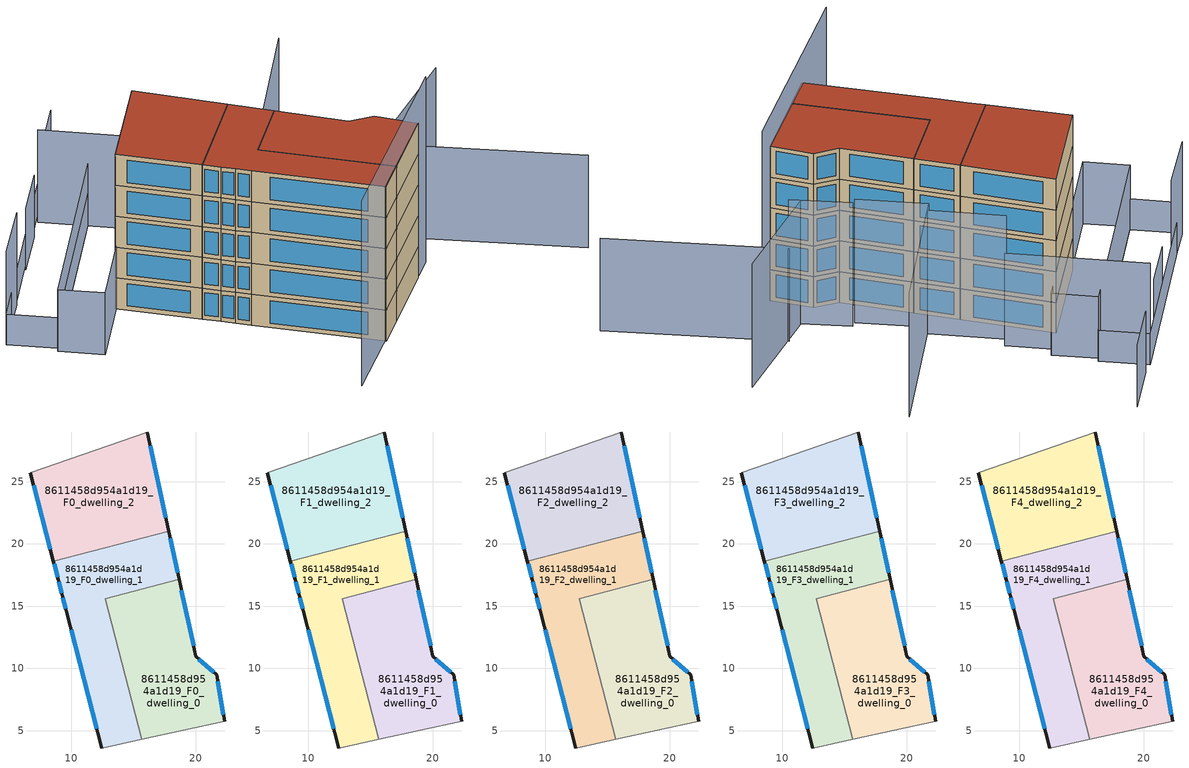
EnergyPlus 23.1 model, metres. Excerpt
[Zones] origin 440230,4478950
8611458d954a1d19_F0_dwelling_0
 floor ground (EU_floor_Construction): 18.68,17.14 20.03,10.95 21.7,9.46 22.34,5.74 15.68,4.29 12.74,15.6 z0
 wall outside (EU_wall_Construction): 22.34,5.74 21.7,9.46 20.03,10.95 18.68,17.14 z0:3
 wall adiabatic (EU_wall_Construction): 15.68,4.29 22.34,5.74 z0:3
 wall to 8611458d954a1d19_F0_dwelling_1 (EU_wall_Construction): 18.68,17.15 12.74,15.6 15.68,4.29 z0:3
 window (EU_Window_Construction): 19.84,11.81 18.87,16.29 / 21.46,9.67 20.26,10.74 / 22.25,6.25 21.78,8.94 z0.42:2.58
8611458d954a1d19_F0_dwelling_1
 floor ground (EU_floor_Construction): 17.85,21 18.68,17.14 12.74,15.6 15.68,4.29 12.47,3.59 9.62,14.61 9.29,15.85 8.97,17.11 8.59,18.59 z0
 wall outside (EU_wall_Construction): 8.59,18.59 8.97,17.11 9.29,15.85 9.62,14.61 12.47,3.59 / 18.68,17.14 17.85,21 z0:3
 wall adiabatic (EU_wall_Construction): 12.47,3.59 15.68,4.29 z0:3
 wall to 8611458d954a1d19_F0_dwelling_2 (EU_wall_Construction): 17.85,21 8.58,18.59 z0:3
 window (EU_Window_Construction): 10.02,13.08 12.08,5.12 / 9.34,15.68 9.57,14.78 / 9.02,16.94 9.25,16.03 / 8.64,18.39 8.92,17.32 / 18.57,17.68 17.96,20.46 z0.42:2.58
8611458d954a1d19_F0_dwelling_2
 floor ground (EU_floor_Construction): 16.11,28.99 17.85,21 8.59,18.59 6.73,25.7 z0
 wall outside (EU_wall_Construction): 6.73,25.7 8.59,18.59 / 17.85,21 16.11,28.99 z0:3
 wall adiabatic (EU_wall_Construction): 16.11,28.99 6.73,25.7 z0:3
 window (EU_Window_Construction): 6.99,24.71 8.33,19.58 / 17.61,22.11 16.35,27.88 z0.42:2.58
8611458d954a1d19_F1_dwelling_0
 floor to 8611458d954a1d19_F0_dwelling_0 (EU_floor_Construction): 18.68,17.14 20.03,10.95 21.7,9.46 22.34,5.74 15.68,4.29 12.74,15.6 z3
 wall outside (EU_wall_Construction): 22.34,5.74 21.7,9.46 20.03,10.95 18.68,17.14 z3:6
 wall adiabatic (EU_wall_Construction): 15.68,4.29 22.34,5.74 z3:6
 wall to 8611458d954a1d19_F1_dwelling_1 (EU_wall_Construction): 18.68,17.15 12.74,15.6 15.68,4.29 z3:6
 window (EU_Window_Construction): 19.84,11.81 18.87,16.29 / 21.46,9.67 20.26,10.74 / 22.25,6.25 21.78,8.94 z3.42:5.58
8611458d954a1d19_F1_dwelling_1
 floor to 8611458d954a1d19_F0_dwelling_1 (EU_floor_Construction): 17.85,21 18.68,17.14 12.74,15.6 15.68,4.29 12.47,3.59 9.62,14.61 9.29,15.85 8.97,17.11 8.58,18.59 z3
 wall outside (EU_wall_Construction): 8.59,18.59 8.97,17.11 9.29,15.85 9.62,14.61 12.47,3.59 / 18.68,17.14 17.85,21 z3:6
 wall adiabatic (EU_wall_Construction): 12.47,3.59 15.68,4.29 z3:6
 wall to 8611458d954a1d19_F1_dwelling_2 (EU_wall_Construction): 17.85,21 8.58,18.59 z3:6
 window (EU_Window_Construction): 10.02,13.08 12.08,5.12 / 9.34,15.68 9.57,14.78 / 9.02,16.94 9.25,16.03 / 8.64,18.39 8.92,17.32 / 18.57,17.68 17.96,20.46 z3.42:5.58
8611458d954a1d19_F1_dwelling_2
 floor to 8611458d954a1d19_F0_dwelling_2 (EU_floor_Construction): 16.11,28.99 17.85,21 8.58,18.59 6.73,25.7 z3
 wall outside (EU_wall_Construction): 6.73,25.7 8.59,18.59 / 17.85,21 16.11,28.99 z3:6
 wall adiabatic (EU_wall_Construction): 16.11,28.99 6.73,25.7 z3:6
 window (EU_Window_Construction): 6.99,24.71 8.33,19.58 / 17.61,22.11 16.35,27.88 z3.42:5.58
8611458d954a1d19_F2_dwelling_0
 floor to 8611458d954a1d19_F1_dwelling_0 (EU_floor_Construction): 18.68,17.14 20.03,10.95 21.7,9.46 22.34,5.74 15.68,4.29 12.74,15.6 z6
 wall outside (EU_wall_Construction): 22.34,5.74 21.7,9.46 20.03,10.95 18.68,17.14 z6:9
 wall adiabatic (EU_wall_Construction): 15.68,4.29 22.34,5.74 z6:9
 wall to 8611458d954a1d19_F2_dwelling_1 (EU_wall_Construction): 18.68,17.15 12.74,15.6 15.68,4.29 z6:9
 window (EU_Window_Construction): 19.84,11.81 18.87,16.29 / 21.46,9.67 20.26,10.74 / 22.25,6.25 21.78,8.94 z6.42:8.58
8611458d954a1d19_F2_dwelling_1
 floor to 8611458d954a1d19_F1_dwelling_1 (EU_floor_Construction): 17.85,21 18.68,17.14 12.74,15.6 15.68,4.29 12.47,3.59 9.62,14.61 9.29,15.85 8.97,17.11 8.58,18.59 z6
 wall outside (EU_wall_Construction): 8.59,18.59 8.97,17.11 9.29,15.85 9.62,14.61 12.47,3.59 / 18.68,17.14 17.85,21 z6:9
 wall adiabatic (EU_wall_Construction): 12.47,3.59 15.68,4.29 z6:9
 wall to 8611458d954a1d19_F2_dwelling_2 (EU_wall_Construction): 17.85,21 8.58,18.59 z6:9
 window (EU_Window_Construction): 10.02,13.08 12.08,5.12 / 9.34,15.68 9.57,14.78 / 9.02,16.94 9.25,16.03 / 8.64,18.39 8.92,17.32 / 18.57,17.68 17.96,20.46 z6.42:8.58
8611458d954a1d19_F2_dwelling_2
 floor to 8611458d954a1d19_F1_dwelling_2 (EU_floor_Construction): 16.11,28.99 17.85,21 8.58,18.59 6.73,25.7 z6
 wall outside (EU_wall_Construction): 6.73,25.7 8.59,18.59 / 17.85,21 16.11,28.99 z6:9
 wall adiabatic (EU_wall_Construction): 16.11,28.99 6.73,25.7 z6:9
 window (EU_Window_Construction): 6.99,24.71 8.33,19.58 / 17.61,22.11 16.35,27.88 z6.42:8.58
8611458d954a1d19_F3_dwelling_0
 floor to 8611458d954a1d19_F2_dwelling_0 (EU_floor_Construction): 18.68,17.14 20.03,10.95 21.7,9.46 22.34,5.74 15.68,4.29 12.74,15.6 z9
 wall outside (EU_wall_Construction): 22.34,5.74 21.7,9.46 20.03,10.95 18.68,17.14 z9:12
 wall adiabatic (EU_wall_Construction): 15.68,4.29 22.34,5.74 z9:12
 wall to 8611458d954a1d19_F3_dwelling_1 (EU_wall_Construction): 18.68,17.15 12.74,15.6 15.68,4.29 z9:12
 window (EU_Window_Construction): 19.84,11.81 18.87,16.29 / 21.46,9.67 20.26,10.74 / 22.25,6.25 21.78,8.94 z9.42:11.58
8611458d954a1d19_F3_dwelling_1
 floor to 8611458d954a1d19_F2_dwelling_1 (EU_floor_Construction): 17.85,21 18.68,17.14 12.74,15.6 15.68,4.29 12.47,3.59 9.62,14.61 9.29,15.85 8.97,17.11 8.58,18.59 z9
 wall outside (EU_wall_Construction): 8.59,18.59 8.97,17.11 9.29,15.85 9.62,14.61 12.47,3.59 / 18.68,17.14 17.85,21 z9:12
 wall adiabatic (EU_wall_Construction): 12.47,3.59 15.68,4.29 z9:12
 wall to 8611458d954a1d19_F3_dwelling_2 (EU_wall_Construction): 17.85,21 8.58,18.59 z9:12
 window (EU_Window_Construction): 10.02,13.08 12.08,5.12 / 9.34,15.68 9.57,14.78 / 9.02,16.94 9.25,16.03 / 8.64,18.39 8.92,17.32 / 18.57,17.68 17.96,20.46 z9.42:11.58
8611458d954a1d19_F3_dwelling_2
 floor to 8611458d954a1d19_F2_dwelling_2 (EU_floor_Construction): 16.11,28.99 17.85,21 8.58,18.59 6.73,25.7 z9
 wall outside (EU_wall_Construction): 6.73,25.7 8.59,18.59 / 17.85,21 16.11,28.99 z9:12
 wall adiabatic (EU_wall_Construction): 16.11,28.99 6.73,25.7 z9:12
 window (EU_Window_Construction): 6.99,24.71 8.33,19.58 / 17.61,22.11 16.35,27.88 z9.42:11.58
8611458d954a1d19_F4_dwelling_0
 floor to 8611458d954a1d19_F3_dwelling_0 (EU_floor_Construction): 18.68,17.14 20.03,10.95 21.7,9.46 22.34,5.74 15.68,4.29 12.74,15.6 z12
 wall outside (EU_wall_Construction): 22.34,5.74 21.7,9.46 20.03,10.95 18.68,17.14 z12:15
 wall adiabatic (EU_wall_Construction): 15.68,4.29 22.34,5.74 z12:15
 wall to 8611458d954a1d19_F4_dwelling_1 (EU_wall_Construction): 18.68,17.15 12.74,15.6 15.68,4.29 z12:15
 window (EU_Window_Construction): 19.84,11.81 18.87,16.29 / 21.46,9.67 20.26,10.74 / 22.25,6.25 21.78,8.94 z12.42:14.58
 roof outside (EU_roof_Construction): 22.34,5.74 21.7,9.46 20.03,10.95 18.68,17.14 12.74,15.6 15.68,4.29 z15
8611458d954a1d19_F4_dwelling_1
 floor to 8611458d954a1d19_F3_dwelling_1 (EU_floor_Construction): 17.85,21 18.68,17.14 12.74,15.6 15.68,4.29 12.47,3.59 9.62,14.61 9.29,15.85 8.97,17.11 8.58,18.59 z12
 wall outside (EU_wall_Construction): 8.59,18.59 8.97,17.11 9.29,15.85 9.62,14.61 12.47,3.59 / 18.68,17.14 17.85,21 z12:15
 wall adiabatic (EU_wall_Construction): 12.47,3.59 15.68,4.29 z12:15
 wall to 8611458d954a1d19_F4_dwelling_2 (EU_wall_Construction): 17.85,21 8.58,18.59 z12:15
 window (EU_Window_Construction): 10.02,13.08 12.08,5.12 / 9.34,15.68 9.57,14.78 / 9.02,16.94 9.25,16.03 / 8.64,18.39 8.92,17.32 / 18.57,17.68 17.96,20.46 z12.42:14.58
 roof outside (EU_roof_Construction): 15.68,4.29 12.74,15.6 18.68,17.14 17.85,21 8.59,18.59 8.97,17.11 9.29,15.85 9.62,14.61 12.47,3.59 z15
8611458d954a1d19_F4_dwelling_2
 floor to 8611458d954a1d19_F3_dwelling_2 (EU_floor_Construction): 16.11,28.99 17.85,21 8.58,18.59 6.73,25.7 z12
 wall outside (EU_wall_Construction): 6.73,25.7 8.59,18.59 / 17.85,21 16.11,28.99 z12:15
 wall adiabatic (EU_wall_Construction): 16.11,28.99 6.73,25.7 z12:15
 window (EU_Window_Construction): 6.99,24.71 8.33,19.58 / 17.61,22.11 16.35,27.88 z12.42:14.58
 roof outside (EU_roof_Construction): 17.85,21 16.11,28.99 6.73,25.7 8.59,18.59 z15
shading: 5.45,2.26 24.77,6.28 z0:18; 24.49,9.64 34.87,10.51 / 24.74,8.71 22.78,13.6 / 22.19,13.5 20.05,19.21 / 20.05,19.21 33.01,24.07 / 20.99,19.56 18.77,25.73 z0:12; 32.84,-4.57 27.18,10 / 19.71,26.07 15.67,37.43 / 3.52,33.15 -2.18,31.21 z0:9; 13.49,36.66 8.7,34.96 / 23.08,40.03 18.14,38.29 / -1.25,26.92 17.93,33.86 / 17.93,33.86 19.28,30.13 / 19.28,30.13 0.1,23.19 / 0.1,23.19 -1.25,26.92 z0:6; 18.32,33.99 -0.83,27.07 / -0.83,27.07 -2.29,31.11 / -2.29,31.11 16.86,38.03 / 16.86,38.03 18.32,33.99 z0:3
[Building]
EU S2 Campaign: North Axis=0; Terrain=City; Solar Distribution=FullExterior
[Site:Location]
Madrid: Latitude=40.5; Longitude=-3.5; Time Zone=1; Elevation=609
[SizingPeriod:WeatherFileDays]
AnnualSizingPeriod: Begin Month=1; Begin Day of Month=1; End Month=12; End Day of Month=31; Day of Week for Start Day=Monday; Use Weather File Daylight Saving Period=No; Use Weather File Rain and Snow Indicators=No
[MATERIAL]
EU_InternalMass_Material: Roughness=MediumRough; Thickness=0.1; Conductivity=1; Density=1800; Specific Heat=900; Thermal Absorptance=0.9; Solar Absorptance=0.7; Visible Absorptance=0.7
[MATERIAL:NOMASS] Roughness=MediumRough; Thermal Absorptance=0.9; Solar Absorptance=0.7; Visible Absorptance=0.7
Name | Thermal Resistance
EU_wall_NoMass | 1.60022
EU_roof_NoMass | 1.57597
EU_floor_NoMass | 0.470652
[WINDOWMATERIAL:SIMPLEGLAZINGSYSTEM]
EU_Window_SimpleGlazing: UFactor=3.28802; Solar Heat Gain Coefficient=0.85; Visible Transmittance=0.85
[CONSTRUCTION]
EU_wall_Construction: EU_wall_NoMass
EU_roof_Construction: EU_roof_NoMass
EU_floor_Construction: EU_floor_NoMass
EU_InternalMass_Construction: EU_InternalMass_Material
EU_Window_Construction: EU_Window_SimpleGlazing
[ZONE] Type=1; Multiplier=1; Ceiling Height=autocalculate; Floor Area=autocalculate; Part of Total Floor Area=Yes
Name | Volume
8611458d954a1d19_F0_dwelling_0 | 226.357
8611458d954a1d19_F1_dwelling_0; 8611458d954a1d19_F2_dwelling_0; 8611458d954a1d19_F3_dwelling_0; 8611458d954a1d19_F4_dwelling_0 | 226.356
8611458d954a1d19_F0_dwelling_1; 8611458d954a1d19_F1_dwelling_1; 8611458d954a1d19_F2_dwelling_1; 8611458d954a1d19_F3_dwelling_1; 8611458d954a1d19_F4_dwelling_1 | 226.354
8611458d954a1d19_F0_dwelling_2; 8611458d954a1d19_F1_dwelling_2; 8611458d954a1d19_F2_dwelling_2; 8611458d954a1d19_F3_dwelling_2; 8611458d954a1d19_F4_dwelling_2 | 226.372
[INTERNALMASS] Construction=EU_InternalMass_Construction
Name | Zone or ZoneList | Surface Area
8611458d954a1d19_F0_dwelling_0_EU_InternalMass | 8611458d954a1d19_F0_dwelling_0 | 75.4523
8611458d954a1d19_F0_dwelling_1_EU_InternalMass | 8611458d954a1d19_F0_dwelling_1 | 75.4514
8611458d954a1d19_F0_dwelling_2_EU_InternalMass | 8611458d954a1d19_F0_dwelling_2 | 75.4576
8611458d954a1d19_F1_dwelling_0_EU_InternalMass | 8611458d954a1d19_F1_dwelling_0 | 75.4523
8611458d954a1d19_F1_dwelling_1_EU_InternalMass | 8611458d954a1d19_F1_dwelling_1 | 75.4514
8611458d954a1d19_F1_dwelling_2_EU_InternalMass | 8611458d954a1d19_F1_dwelling_2 | 75.4576
8611458d954a1d19_F2_dwelling_0_EU_InternalMass | 8611458d954a1d19_F2_dwelling_0 | 75.4523
8611458d954a1d19_F2_dwelling_1_EU_InternalMass | 8611458d954a1d19_F2_dwelling_1 | 75.4514
8611458d954a1d19_F2_dwelling_2_EU_InternalMass | 8611458d954a1d19_F2_dwelling_2 | 75.4576
8611458d954a1d19_F3_dwelling_0_EU_InternalMass | 8611458d954a1d19_F3_dwelling_0 | 75.4523
8611458d954a1d19_F3_dwelling_1_EU_InternalMass | 8611458d954a1d19_F3_dwelling_1 | 75.4514
8611458d954a1d19_F3_dwelling_2_EU_InternalMass | 8611458d954a1d19_F3_dwelling_2 | 75.4576
8611458d954a1d19_F4_dwelling_0_EU_InternalMass | 8611458d954a1d19_F4_dwelling_0 | 75.4523
8611458d954a1d19_F4_dwelling_1_EU_InternalMass | 8611458d954a1d19_F4_dwelling_1 | 75.4514
8611458d954a1d19_F4_dwelling_2_EU_InternalMass | 8611458d954a1d19_F4_dwelling_2 | 75.4576
[OTHEREQUIPMENT] Fuel Type=Electricity; Design Level Calculation Method=Watts/Area; Power per Zone Floor Area=1; Fraction Latent=0; Fraction Radiant=0; Fraction Lost=0; Carbon Dioxide Generation Rate=0; EndUse Subcategory=EU_Step8_InternalGains
Name | Zone or ZoneList or Space or SpaceList | Schedule
EU_Step8_InternalGain_8611458d954a1d19_F0_dwelling_0_f000 | 8611458d954a1d19_F0_dwelling_0 | EU_Step8_GainSchedule_8611458d954a1d19_F0_dwelling_0_f000
EU_Step8_InternalGain_8611458d954a1d19_F0_dwelling_1_f000 | 8611458d954a1d19_F0_dwelling_1 | EU_Step8_GainSchedule_8611458d954a1d19_F0_dwelling_1_f000
EU_Step8_InternalGain_8611458d954a1d19_F0_dwelling_2_f000 | 8611458d954a1d19_F0_dwelling_2 | EU_Step8_GainSchedule_8611458d954a1d19_F0_dwelling_2_f000
EU_Step8_InternalGain_8611458d954a1d19_F1_dwelling_0_f000 | 8611458d954a1d19_F1_dwelling_0 | EU_Step8_GainSchedule_8611458d954a1d19_F1_dwelling_0_f000
EU_Step8_InternalGain_8611458d954a1d19_F1_dwelling_1_f000 | 8611458d954a1d19_F1_dwelling_1 | EU_Step8_GainSchedule_8611458d954a1d19_F1_dwelling_1_f000
EU_Step8_InternalGain_8611458d954a1d19_F1_dwelling_2_f000 | 8611458d954a1d19_F1_dwelling_2 | EU_Step8_GainSchedule_8611458d954a1d19_F1_dwelling_2_f000
EU_Step8_InternalGain_8611458d954a1d19_F2_dwelling_0_f000 | 8611458d954a1d19_F2_dwelling_0 | EU_Step8_GainSchedule_8611458d954a1d19_F2_dwelling_0_f000
EU_Step8_InternalGain_8611458d954a1d19_F2_dwelling_1_f000 | 8611458d954a1d19_F2_dwelling_1 | EU_Step8_GainSchedule_8611458d954a1d19_F2_dwelling_1_f000
EU_Step8_InternalGain_8611458d954a1d19_F2_dwelling_2_f000 | 8611458d954a1d19_F2_dwelling_2 | EU_Step8_GainSchedule_8611458d954a1d19_F2_dwelling_2_f000
EU_Step8_InternalGain_8611458d954a1d19_F3_dwelling_0_f000 | 8611458d954a1d19_F3_dwelling_0 | EU_Step8_GainSchedule_8611458d954a1d19_F3_dwelling_0_f000
EU_Step8_InternalGain_8611458d954a1d19_F3_dwelling_1_f000 | 8611458d954a1d19_F3_dwelling_1 | EU_Step8_GainSchedule_8611458d954a1d19_F3_dwelling_1_f000
EU_Step8_InternalGain_8611458d954a1d19_F3_dwelling_2_f000 | 8611458d954a1d19_F3_dwelling_2 | EU_Step8_GainSchedule_8611458d954a1d19_F3_dwelling_2_f000
EU_Step8_InternalGain_8611458d954a1d19_F4_dwelling_0_f000 | 8611458d954a1d19_F4_dwelling_0 | EU_Step8_GainSchedule_8611458d954a1d19_F4_dwelling_0_f000
EU_Step8_InternalGain_8611458d954a1d19_F4_dwelling_1_f000 | 8611458d954a1d19_F4_dwelling_1 | EU_Step8_GainSchedule_8611458d954a1d19_F4_dwelling_1_f000
EU_Step8_InternalGain_8611458d954a1d19_F4_dwelling_2_f000 | 8611458d954a1d19_F4_dwelling_2 | EU_Step8_GainSchedule_8611458d954a1d19_F4_dwelling_2_f000
[ZONEVENTILATION:DESIGNFLOWRATE] Schedule=EU_AlwaysOn; Design Flow Rate Calculation Method=AirChanges/Hour; Air Changes per Hour=0.480704; Ventilation Type=Natural; Fan Pressure Rise=0; Fan Total Efficiency=1; Constant Term Coefficient=1; Temperature Term Coefficient=0; Velocity Term Coefficient=0; Velocity Squared Term Coefficient=0; Minimum Indoor Temperature=-100; Maximum Indoor Temperature=100; Delta Temperature=-100; Minimum Outdoor Temperature=-100; Maximum Outdoor Temperature=100; Maximum Wind Speed=40
Name | Zone or ZoneList or Space or SpaceList
EU_ConstantAir_8611458d954a1d19_F0_dwelling_0 | 8611458d954a1d19_F0_dwelling_0
EU_ConstantAir_8611458d954a1d19_F0_dwelling_1 | 8611458d954a1d19_F0_dwelling_1
EU_ConstantAir_8611458d954a1d19_F0_dwelling_2 | 8611458d954a1d19_F0_dwelling_2
EU_ConstantAir_8611458d954a1d19_F1_dwelling_0 | 8611458d954a1d19_F1_dwelling_0
EU_ConstantAir_8611458d954a1d19_F1_dwelling_1 | 8611458d954a1d19_F1_dwelling_1
EU_ConstantAir_8611458d954a1d19_F1_dwelling_2 | 8611458d954a1d19_F1_dwelling_2
EU_ConstantAir_8611458d954a1d19_F2_dwelling_0 | 8611458d954a1d19_F2_dwelling_0
EU_ConstantAir_8611458d954a1d19_F2_dwelling_1 | 8611458d954a1d19_F2_dwelling_1
EU_ConstantAir_8611458d954a1d19_F2_dwelling_2 | 8611458d954a1d19_F2_dwelling_2
EU_ConstantAir_8611458d954a1d19_F3_dwelling_0 | 8611458d954a1d19_F3_dwelling_0
EU_ConstantAir_8611458d954a1d19_F3_dwelling_1 | 8611458d954a1d19_F3_dwelling_1
EU_ConstantAir_8611458d954a1d19_F3_dwelling_2 | 8611458d954a1d19_F3_dwelling_2
EU_ConstantAir_8611458d954a1d19_F4_dwelling_0 | 8611458d954a1d19_F4_dwelling_0
EU_ConstantAir_8611458d954a1d19_F4_dwelling_1 | 8611458d954a1d19_F4_dwelling_1
EU_ConstantAir_8611458d954a1d19_F4_dwelling_2 | 8611458d954a1d19_F4_dwelling_2
[HVACTEMPLATE:THERMOSTAT] Constant Heating Setpoint=20; Constant Cooling Setpoint=50
EU_HeatOnly_8611458d954a1d19_F0_dwelling_0; EU_HeatOnly_8611458d954a1d19_F0_dwelling_1; EU_HeatOnly_8611458d954a1d19_F0_dwelling_2; EU_HeatOnly_8611458d954a1d19_F1_dwelling_0; EU_HeatOnly_8611458d954a1d19_F1_dwelling_1; EU_HeatOnly_8611458d954a1d19_F1_dwelling_2; EU_HeatOnly_8611458d954a1d19_F2_dwelling_0; EU_HeatOnly_8611458d954a1d19_F2_dwelling_1; EU_HeatOnly_8611458d954a1d19_F2_dwelling_2; EU_HeatOnly_8611458d954a1d19_F3_dwelling_0; EU_HeatOnly_8611458d954a1d19_F3_dwelling_1; EU_HeatOnly_8611458d954a1d19_F3_dwelling_2; EU_HeatOnly_8611458d954a1d19_F4_dwelling_0; EU_HeatOnly_8611458d954a1d19_F4_dwelling_1; EU_HeatOnly_8611458d954a1d19_F4_dwelling_2
[HVACTEMPLATE:ZONE:IDEALLOADSAIRSYSTEM] System Availability Schedule=EU_AlwaysOn; Maximum Heating Supply Air Temperature=50; Minimum Cooling Supply Air Temperature=13; Maximum Heating Supply Air Humidity Ratio=0.0156; Minimum Cooling Supply Air Humidity Ratio=0.0077; Heating Limit=NoLimit; Cooling Limit=NoLimit; Heating Availability Schedule=EU_AlwaysOn; Cooling Availability Schedule=EU_CoolingOff; Dehumidification Control Type=ConstantSensibleHeatRatio; Cooling Sensible Heat Ratio=0.7; Dehumidification Setpoint=60; Humidification Control Type=None; Humidification Setpoint=30; Outdoor Air Method=None; Outdoor Air Flow Rate per Person=0.00944; Outdoor Air Flow Rate per Zone Floor Area=0; Outdoor Air Flow Rate per Zone=0; Demand Controlled Ventilation Type=None; Outdoor Air Economizer Type=NoEconomizer; Heat Recovery Type=None; Sensible Heat Recovery Effectiveness=0.7; Latent Heat Recovery Effectiveness=0.65
Name | Template Thermostat
8611458d954a1d19_F0_dwelling_0 | EU_HeatOnly_8611458d954a1d19_F0_dwelling_0
8611458d954a1d19_F0_dwelling_1 | EU_HeatOnly_8611458d954a1d19_F0_dwelling_1
8611458d954a1d19_F0_dwelling_2 | EU_HeatOnly_8611458d954a1d19_F0_dwelling_2
8611458d954a1d19_F1_dwelling_0 | EU_HeatOnly_8611458d954a1d19_F1_dwelling_0
8611458d954a1d19_F1_dwelling_1 | EU_HeatOnly_8611458d954a1d19_F1_dwelling_1
8611458d954a1d19_F1_dwelling_2 | EU_HeatOnly_8611458d954a1d19_F1_dwelling_2
8611458d954a1d19_F2_dwelling_0 | EU_HeatOnly_8611458d954a1d19_F2_dwelling_0
8611458d954a1d19_F2_dwelling_1 | EU_HeatOnly_8611458d954a1d19_F2_dwelling_1
8611458d954a1d19_F2_dwelling_2 | EU_HeatOnly_8611458d954a1d19_F2_dwelling_2
8611458d954a1d19_F3_dwelling_0 | EU_HeatOnly_8611458d954a1d19_F3_dwelling_0
8611458d954a1d19_F3_dwelling_1 | EU_HeatOnly_8611458d954a1d19_F3_dwelling_1
8611458d954a1d19_F3_dwelling_2 | EU_HeatOnly_8611458d954a1d19_F3_dwelling_2
8611458d954a1d19_F4_dwelling_0 | EU_HeatOnly_8611458d954a1d19_F4_dwelling_0
8611458d954a1d19_F4_dwelling_1 | EU_HeatOnly_8611458d954a1d19_F4_dwelling_1
8611458d954a1d19_F4_dwelling_2 | EU_HeatOnly_8611458d954a1d19_F4_dwelling_2
[SIZING:ZONE] Zone Cooling Design Supply Air Temperature Input Method=SupplyAirTemperature; Zone Cooling Design Supply Air Temperature=13; Zone Heating Design Supply Air Temperature Input Method=SupplyAirTemperature; Zone Heating Design Supply Air Temperature=50; Zone Cooling Design Supply Air Humidity Ratio=0.008; Zone Heating Design Supply Air Humidity Ratio=0.008; Cooling Design Air Flow Method=DesignDay; Cooling Design Air Flow Rate=0; Cooling Minimum Air Flow per Zone Floor Area=0.000762; Cooling Minimum Air Flow=0; Cooling Minimum Air Flow Fraction=0.2; Heating Design Air Flow Method=DesignDay; Heating Design Air Flow Rate=0; Heating Maximum Air Flow per Zone Floor Area=0.002032; Heating Maximum Air Flow=0.141576; Heating Maximum Air Flow Fraction=0.3; Account for Dedicated Outdoor Air System=No; Dedicated Outdoor Air System Control Strategy=NeutralSupplyAir; Dedicated Outdoor Air Low Setpoint Temperature for Design=autosize; Dedicated Outdoor Air High Setpoint Temperature for Design=autosize; Zone Load Sizing Method=Sensible Load Only No Latent Load; Zone Latent Cooling Design Supply Air Humidity Ratio Input Method=HumidityRatioDifference; Zone Cooling Design Supply Air Humidity Ratio Difference=0.005; Zone Latent Heating Design Supply Air Humidity Ratio Input Method=HumidityRatioDifference; Zone Humidification Design Supply Air Humidity Ratio Difference=0.005
8611458d954a1d19_F0_dwelling_0; 8611458d954a1d19_F0_dwelling_1; 8611458d954a1d19_F0_dwelling_2; 8611458d954a1d19_F1_dwelling_0; 8611458d954a1d19_F1_dwelling_1; 8611458d954a1d19_F1_dwelling_2; 8611458d954a1d19_F2_dwelling_0; 8611458d954a1d19_F2_dwelling_1; 8611458d954a1d19_F2_dwelling_2; 8611458d954a1d19_F3_dwelling_0; 8611458d954a1d19_F3_dwelling_1; 8611458d954a1d19_F3_dwelling_2; 8611458d954a1d19_F4_dwelling_0; 8611458d954a1d19_F4_dwelling_1; 8611458d954a1d19_F4_dwelling_2
[SCHEDULE:CONSTANT]
Name | Hourly Value
EU_AlwaysOn | 1
EU_CoolingOff | 0
[SCHEDULE:FILE] Column Number=1; Rows to Skip at Top=0; Number of Hours of Data=8760; Column Separator=Comma; Interpolate to Timestep=No; Minutes per Item=60; Adjust Schedule for Daylight Savings=Yes
Name | File
EU_Step8_GainSchedule_8611458d954a1d19_F0_dwelling_0_f000 | ../../schedules/8611458d954a1d19/8611458d954a1d19_F0_dwelling_0_f000_gain.csv
EU_Step8_GainSchedule_8611458d954a1d19_F0_dwelling_1_f000 | ../../schedules/8611458d954a1d19/8611458d954a1d19_F0_dwelling_1_f000_gain.csv
EU_Step8_GainSchedule_8611458d954a1d19_F0_dwelling_2_f000 | ../../schedules/8611458d954a1d19/8611458d954a1d19_F0_dwelling_2_f000_gain.csv
EU_Step8_GainSchedule_8611458d954a1d19_F1_dwelling_0_f000 | ../../schedules/8611458d954a1d19/8611458d954a1d19_F1_dwelling_0_f000_gain.csv
EU_Step8_GainSchedule_8611458d954a1d19_F1_dwelling_1_f000 | ../../schedules/8611458d954a1d19/8611458d954a1d19_F1_dwelling_1_f000_gain.csv
EU_Step8_GainSchedule_8611458d954a1d19_F1_dwelling_2_f000 | ../../schedules/8611458d954a1d19/8611458d954a1d19_F1_dwelling_2_f000_gain.csv
EU_Step8_GainSchedule_8611458d954a1d19_F2_dwelling_0_f000 | ../../schedules/8611458d954a1d19/8611458d954a1d19_F2_dwelling_0_f000_gain.csv
EU_Step8_GainSchedule_8611458d954a1d19_F2_dwelling_1_f000 | ../../schedules/8611458d954a1d19/8611458d954a1d19_F2_dwelling_1_f000_gain.csv
EU_Step8_GainSchedule_8611458d954a1d19_F2_dwelling_2_f000 | ../../schedules/8611458d954a1d19/8611458d954a1d19_F2_dwelling_2_f000_gain.csv
EU_Step8_GainSchedule_8611458d954a1d19_F3_dwelling_0_f000 | ../../schedules/8611458d954a1d19/8611458d954a1d19_F3_dwelling_0_f000_gain.csv
EU_Step8_GainSchedule_8611458d954a1d19_F3_dwelling_1_f000 | ../../schedules/8611458d954a1d19/8611458d954a1d19_F3_dwelling_1_f000_gain.csv
EU_Step8_GainSchedule_8611458d954a1d19_F3_dwelling_2_f000 | ../../schedules/8611458d954a1d19/8611458d954a1d19_F3_dwelling_2_f000_gain.csv
EU_Step8_GainSchedule_8611458d954a1d19_F4_dwelling_0_f000 | ../../schedules/8611458d954a1d19/8611458d954a1d19_F4_dwelling_0_f000_gain.csv
EU_Step8_GainSchedule_8611458d954a1d19_F4_dwelling_1_f000 | ../../schedules/8611458d954a1d19/8611458d954a1d19_F4_dwelling_1_f000_gain.csv
EU_Step8_GainSchedule_8611458d954a1d19_F4_dwelling_2_f000 | ../../schedules/8611458d954a1d19/8611458d954a1d19_F4_dwelling_2_f000_gain.csv
